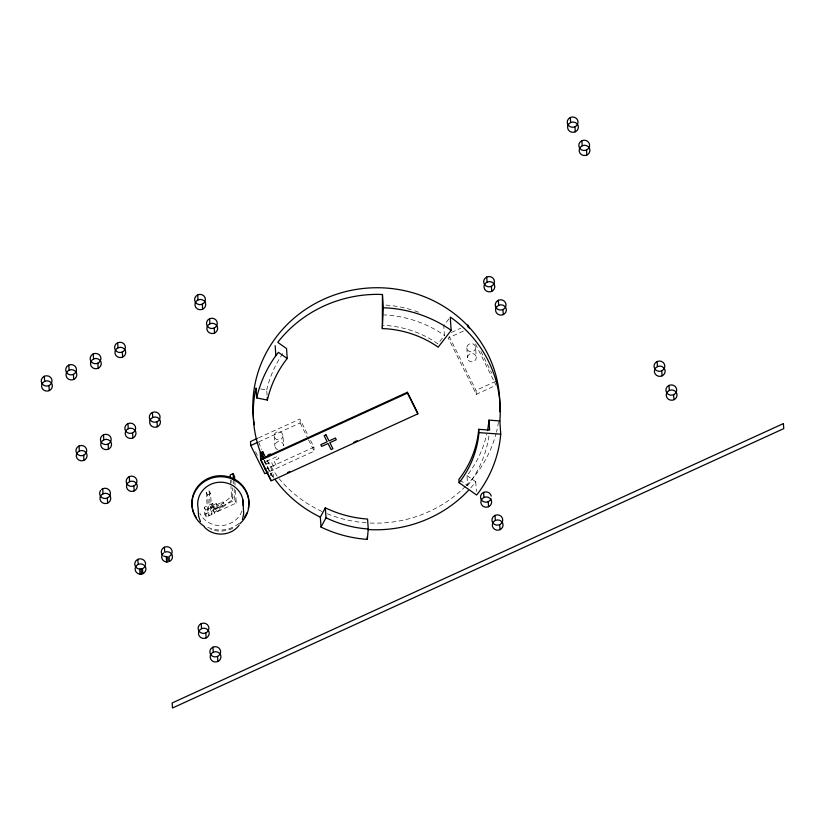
<?xml version="1.0" encoding="UTF-8"?>
<svg xmlns="http://www.w3.org/2000/svg" width="825" height="825" viewBox="0 0 825 825"><rect width="100%" height="100%" fill="white"/><g stroke="black" fill="none" stroke-linecap="round" stroke-linejoin="round"><path stroke-width="0.62" stroke-dasharray="4.12 3.09" d="M448.831 318.997L443.767 325.535L444.427 335.476L437.92 343.891L435.249 342.014A101.65 96.845 -3.8 0 0 385.708 325.432L383.305 325.339M459.845 480.057L467.631 485.543L466.971 475.592L469.332 472.55A112.592 107.26 -3.8 0 0 486.791 434.032M467.631 485.543L469.992 482.501A112.592 107.26 -3.8 0 0 489.101 434.754M466.971 475.592L475.736 481.769L473.509 484.646A123.533 117.686 -3.8 0 1 470.57 488.06M214.552 513.232L213.108 509.685L222.946 501.868L224.338 504.663L214.5 512.48L214.552 513.232L206.167 517.058L204.775 514.264L204.311 507.282L212.695 503.446L214.088 506.241L214.283 509.252L224.338 504.663M235.434 490.349L236.27 503.023L217.006 511.82L215.624 509.025L231.598 496.433L230.928 486.327M217.006 511.82L232.99 499.228L232.237 487.864M451.471 332.423L460.762 328.175M463.351 331.093L448.243 338.002L476.293 394.319L494.887 385.822M258.524 437.889L299.887 418.987L307.735 434.765M258.658 441.932L300.145 422.967L299.887 418.987M272.714 458.463L277.767 456.153L278.912 458.452L273.859 460.762L276.127 465.321L273.549 466.496L271.281 461.938L266.217 464.258L265.073 461.948L270.136 459.638L267.867 455.08M206.271 492.216L207.663 495.01L209.045 515.749L207.653 512.954L206.271 492.216L209.21 490.865L210.602 493.659L211.984 514.398L210.592 511.603L209.21 490.865M207.663 495.01L210.602 493.659M264.505 469.724L313.902 447.15L309.983 439.271M269.29 471.642L314.17 451.131L313.902 447.15M270.755 475.726L270.61 473.54L273.054 472.416L266.516 459.288M214.283 509.252L212.891 506.457L222.946 501.868M206.167 517.058L205.703 510.077L214.088 506.241M215.624 509.025L234.877 500.228L234.125 488.823M204.775 514.264L213.159 510.438M476.293 394.319L476.025 390.338L495.784 381.315M382.614 314.882L386.605 315.047A112.592 107.26 -3.8 0 1 441.468 333.403L444.427 335.476M260.782 388.926L266.722 390.112L267.135 396.33M277.128 476.18L265.207 457.442M480.903 351.429L491.782 373.261M475.448 343.912L496.052 385.285M449.13 336.322L476.025 390.338M300.145 422.967L308.003 438.735M308.56 439.869L314.17 451.131M264.072 460.412L273.488 478.985L273.054 472.416M255.533 451.708L258.338 457.339M234.877 500.228L236.27 503.023M231.598 496.433L232.99 499.228M213.108 509.685L214.5 512.48M204.311 507.282L205.703 510.077M264.526 460.206L270.61 473.54M258.741 442.179L261.463 449.419M475.592 347.48A4.373 4.166 -3.8 0 1 469.229 351.429A4.373 4.166 -3.8 0 1 468.858 344.231A4.373 4.166 -3.8 0 1 475.592 347.48L476.252 357.431A4.373 4.166 -3.8 0 1 469.889 361.381A4.373 4.166 -3.8 0 1 469.518 354.173A4.373 4.166 -3.8 0 1 476.252 357.431M466.857 347.944L467.517 357.895M475.736 481.769L476.376 491.411M282.934 435.528A4.373 4.166 -3.8 0 1 276.571 439.488A4.373 4.166 -3.8 0 1 276.2 432.279A4.373 4.166 -3.8 0 1 282.934 435.528L283.594 445.479M274.209 435.992L274.869 445.943M234.847 481.48L235.094 485.286M233.619 481.222L233.784 483.759M231.732 480.284L231.897 482.811M230.505 480.016L230.845 485.069M212.695 503.446L212.891 506.457M277.757 449.646A4.373 4.166 -3.8 0 1 275.179 444.17A4.373 4.166 -3.8 0 1 281.057 441.922A4.373 4.166 -3.8 0 1 283.119 447.593M498.486 421.946A123.533 117.686 -3.8 0 1 496.537 431.692M496.258 432.764A123.533 117.686 -3.8 0 1 466.269 485.543M465.475 486.348A123.533 117.686 -3.8 0 1 367.393 522.895M366.238 522.813A123.533 117.686 -3.8 0 1 327.205 513.748M321.967 511.469A123.533 117.686 -3.8 0 1 279.232 478.789M266.722 390.112A112.592 107.26 -3.8 0 1 282.81 353.543M385.935 305.095A112.592 107.26 -3.8 0 1 413.511 310.448M414.666 310.829A112.592 107.26 -3.8 0 1 419.255 312.469M272.962 476.51A123.533 117.686 -3.8 0 1 264.144 461.103M241.911 511.088A22.78 21.697 -3.8 0 1 221.595 525.577A22.78 21.697 -3.8 0 1 199.887 513.315M238.858 523.483A28.524 27.173 -3.8 0 1 206.281 526.567M232.671 528.402A28.524 27.173 -3.8 0 1 210.87 529.557M216.243 503.57L210.375 506.251L211.344 508.21L217.212 505.529L216.243 503.57"/><path stroke-width="1.24" d="M271.043 480.098L260.69 459.319L260.978 452.43L263.505 457.978M263.216 459.092A123.533 117.686 -3.8 0 1 256.028 387.977L256.688 397.928L267.382 400.063A112.592 107.26 -3.8 0 1 284.842 361.546L287.203 358.504L286.543 348.552L277.778 342.385L280.005 339.508A123.533 117.686 -3.8 0 1 378.757 294.37L382.449 294.525L382.326 328.608L385.925 328.752A101.65 96.845 -3.8 0 1 435.466 345.335L438.137 347.201L451.151 330.392L450.275 317.12L453.523 319.399A123.533 117.686 -3.8 0 1 499.847 420.925L500.734 434.187A123.533 117.686 -3.8 0 1 479.201 491.69L476.613 495.031L459.092 482.687L458.865 479.377L461 476.623A101.65 96.845 -3.8 0 0 478.717 429.309L489.607 430.093L488.947 420.142L499.847 420.925M382.326 328.608L383.336 307.787L382.449 294.525M367.342 539.395L368.239 529.011L367.568 519.059A112.592 107.26 -3.8 0 1 325.339 507.829L320.337 517.131L321.007 527.082A123.533 117.686 -3.8 0 0 367.342 539.395L367.177 536.91M242.468 519.379L243.715 513.831L242.88 499.888M321.007 527.082L325.999 517.78L325.339 507.829M256.688 397.928A123.533 117.686 -3.8 0 1 275.849 355.668L278.438 352.337L287.203 358.504M459.092 482.687L461.216 479.944A101.65 96.845 -3.8 0 0 478.933 432.62L478.717 429.309M239.178 525.092C231.248 536.24 213.386 537.199 204.322 526.948M101.527 489.472L102.712 488.74A5.414 5.156 -3.8 0 1 110.416 492.876A5.414 5.156 -3.8 0 1 103.651 498.382A5.414 5.156 -3.8 0 1 100.578 490.483M257.379 438.415L250.48 441.571L250.748 445.541L264.773 473.705L268.166 472.158M250.748 445.541L257.534 442.448M260.69 459.319L407.395 392.267L417.749 413.057L417.801 413.872L271.095 480.923L260.752 460.144L260.257 452.75L262.701 451.636L265.423 457.102M267.867 455.08L270.435 453.905M260.752 460.144L407.457 393.092L407.395 392.267M234.754 480.212L234.506 476.417L233.114 473.622L230.175 474.963L230.34 477.489M287.451 472.601L289.781 471.539M353.76 442.293L357.256 440.705M145.571 564.372A5.414 5.156 -3.8 0 0 140.621 558.845A5.414 5.156 -3.8 0 0 134.784 563.599A5.414 5.156 -3.8 0 0 139.734 569.126L142.498 568.631A5.414 5.156 -3.8 0 0 145.272 565.692M141.487 574.097L142.828 573.674A5.414 5.156 -3.8 0 0 144.323 565.342A5.414 5.156 -3.8 0 0 135.599 566.909A5.414 5.156 -3.8 0 0 140.075 574.169L141.487 574.097L141.147 569.044M163.639 556.112L167.681 556.916L168.022 561.969L166.609 562.042A5.414 5.156 -3.8 0 1 163.546 552.987M383.336 307.787L387.709 307.962A123.533 117.686 -3.8 0 1 447.913 328.113L451.151 330.392M478.933 432.62L500.734 434.187M469.456 328.433L467.744 324.988L467.868 326.978M407.457 393.092L417.801 413.872M260.257 452.75L263.526 459.319M200.434 521.617L198.619 516.233L198.062 507.932A22.78 21.697 -3.8 0 1 219.347 482.233A22.78 21.697 -3.8 0 1 243.169 505.539M673.623 394.701L673.963 399.743M668.993 385.409A5.414 5.156 -3.8 0 0 668.229 394.309A5.414 5.156 -3.8 0 0 676.706 390.442A5.414 5.156 -3.8 0 0 668.993 385.409L669.333 390.452A5.414 5.156 -3.8 0 0 668.57 399.362A5.414 5.156 -3.8 0 0 677.036 395.484A5.414 5.156 -3.8 0 0 669.333 390.452M661.743 370.838L662.073 375.88M657.113 361.536A5.414 5.156 -3.8 0 0 656.349 370.446A5.414 5.156 -3.8 0 0 664.816 366.578A5.414 5.156 -3.8 0 0 657.113 361.536L657.453 366.589A5.414 5.156 -3.8 0 0 656.679 375.488A5.414 5.156 -3.8 0 0 665.156 371.621A5.414 5.156 -3.8 0 0 657.453 366.589M586.523 150.006L586.864 155.059M581.893 140.714A5.414 5.156 -3.8 0 0 581.13 149.624A5.414 5.156 -3.8 0 0 589.607 145.747A5.414 5.156 -3.8 0 0 581.893 140.714L582.233 145.767A5.414 5.156 -3.8 0 0 581.47 154.667A5.414 5.156 -3.8 0 0 589.937 150.8A5.414 5.156 -3.8 0 0 582.233 145.767M574.953 126.782L575.293 131.825M570.333 117.49A5.414 5.156 -3.8 0 0 569.57 126.39A5.414 5.156 -3.8 0 0 578.036 122.523A5.414 5.156 -3.8 0 0 570.333 117.49L570.663 122.533A5.414 5.156 -3.8 0 0 569.9 131.443A5.414 5.156 -3.8 0 0 578.366 127.566A5.414 5.156 -3.8 0 0 570.663 122.533M502.951 309.571L503.281 314.614M498.321 300.279A5.414 5.156 -3.8 0 0 497.558 309.179A5.414 5.156 -3.8 0 0 506.024 305.312A5.414 5.156 -3.8 0 0 498.321 300.279L498.651 305.322A5.414 5.156 -3.8 0 0 497.887 314.232A5.414 5.156 -3.8 0 0 506.364 310.355A5.414 5.156 -3.8 0 0 498.651 305.322M491.38 286.337L491.71 291.38M486.75 277.045A5.414 5.156 -3.8 0 0 485.987 285.945A5.414 5.156 -3.8 0 0 494.453 282.078A5.414 5.156 -3.8 0 0 486.75 277.045L487.09 282.088A5.414 5.156 -3.8 0 0 486.327 290.998A5.414 5.156 -3.8 0 0 494.794 287.121A5.414 5.156 -3.8 0 0 487.09 282.088M499.661 524.659L500.002 529.712M495.031 515.367A5.414 5.156 -3.8 0 0 494.268 524.277A5.414 5.156 -3.8 0 0 502.745 520.4A5.414 5.156 -3.8 0 0 495.031 515.367L495.371 520.42A5.414 5.156 -3.8 0 0 494.608 529.32A5.414 5.156 -3.8 0 0 503.075 525.453A5.414 5.156 -3.8 0 0 495.371 520.42M488.225 501.683L488.555 506.725M483.594 492.391L483.924 497.434A5.414 5.156 -3.8 0 0 483.161 506.344A5.414 5.156 -3.8 0 0 491.638 502.466A5.414 5.156 -3.8 0 0 483.924 497.434M275.189 345.727L275.849 355.668M267.218 397.578L267.382 400.063M262.701 451.636L263.144 458.205M233.114 473.622L233.537 479.954M214.211 328.03L214.541 333.083M209.581 318.739A5.414 5.156 -3.8 0 0 208.818 327.649A5.414 5.156 -3.8 0 0 217.284 323.771A5.414 5.156 -3.8 0 0 209.581 318.739L209.911 323.792A5.414 5.156 -3.8 0 0 209.148 332.692A5.414 5.156 -3.8 0 0 217.625 328.824A5.414 5.156 -3.8 0 0 209.911 323.792M202.321 304.167L202.661 309.21M197.701 294.876A5.414 5.156 -3.8 0 0 196.928 303.775A5.414 5.156 -3.8 0 0 205.404 299.908A5.414 5.156 -3.8 0 0 197.701 294.876L198.031 299.918A5.414 5.156 -3.8 0 0 197.268 308.828A5.414 5.156 -3.8 0 0 205.734 304.951A5.414 5.156 -3.8 0 0 198.031 299.918M217.553 656.452L217.882 661.495M212.922 647.161A5.414 5.156 -3.8 0 0 212.159 656.061A5.414 5.156 -3.8 0 0 220.626 652.193A5.414 5.156 -3.8 0 0 212.922 647.161L213.263 652.204A5.414 5.156 -3.8 0 0 212.489 661.114A5.414 5.156 -3.8 0 0 220.966 657.236A5.414 5.156 -3.8 0 0 213.263 652.204M205.827 632.909L206.167 637.962M201.207 623.618A5.414 5.156 -3.8 0 0 200.434 632.528A5.414 5.156 -3.8 0 0 208.911 628.65A5.414 5.156 -3.8 0 0 201.207 623.618L201.537 628.671A5.414 5.156 -3.8 0 0 200.774 637.57A5.414 5.156 -3.8 0 0 209.241 633.703A5.414 5.156 -3.8 0 0 201.537 628.671M166.279 556.999L166.609 562.042M157.018 421.74L157.348 426.783M164.402 547.212L164.742 552.255A5.414 5.156 -3.8 0 1 171.94 554.668A5.414 5.156 -3.8 0 1 169.362 561.547L169.032 556.504A5.414 5.156 -3.8 0 0 171.383 549.223A5.414 5.156 -3.8 0 0 163.587 547.666A5.414 5.156 -3.8 0 0 162.587 555.215M152.388 412.448A5.414 5.156 -3.8 0 0 151.625 421.348A5.414 5.156 -3.8 0 0 160.091 417.481A5.414 5.156 -3.8 0 0 152.388 412.448L152.718 417.491A5.414 5.156 -3.8 0 0 151.955 426.401A5.414 5.156 -3.8 0 0 160.432 422.524A5.414 5.156 -3.8 0 0 152.718 417.491M142.498 568.631L142.828 573.674M132.567 432.919L132.897 437.962M139.734 569.126L140.075 574.169M133.877 485.904L134.207 490.947M137.868 559.34L138.198 564.382M127.937 423.617A5.414 5.156 -3.8 0 0 127.174 432.527A5.414 5.156 -3.8 0 0 135.64 428.66A5.414 5.156 -3.8 0 0 127.937 423.617L128.267 428.67A5.414 5.156 -3.8 0 0 127.504 437.57A5.414 5.156 -3.8 0 0 135.981 433.702A5.414 5.156 -3.8 0 0 128.267 428.67M122.306 352.038L122.647 357.091M129.247 476.613A5.414 5.156 -3.8 0 0 128.483 485.512A5.414 5.156 -3.8 0 0 136.95 481.645A5.414 5.156 -3.8 0 0 129.247 476.613L129.587 481.656A5.414 5.156 -3.8 0 0 128.813 490.566A5.414 5.156 -3.8 0 0 137.29 486.688A5.414 5.156 -3.8 0 0 129.587 481.656M117.676 342.746A5.414 5.156 -3.8 0 0 116.913 351.656A5.414 5.156 -3.8 0 0 125.39 347.779A5.414 5.156 -3.8 0 0 117.676 342.746L118.016 347.799A5.414 5.156 -3.8 0 0 117.253 356.699A5.414 5.156 -3.8 0 0 125.72 352.832A5.414 5.156 -3.8 0 0 118.016 347.799M108.116 444.087L108.446 449.14M103.486 434.796A5.414 5.156 -3.8 0 0 102.723 443.706A5.414 5.156 -3.8 0 0 111.189 439.828A5.414 5.156 -3.8 0 0 103.486 434.796L103.816 439.838A5.414 5.156 -3.8 0 0 103.053 448.748A5.414 5.156 -3.8 0 0 111.53 444.881A5.414 5.156 -3.8 0 0 103.816 439.838M107.343 498.032L107.673 503.075M97.855 363.217L98.196 368.27M102.712 488.74L103.043 493.783A5.414 5.156 -3.8 0 0 102.279 502.693A5.414 5.156 -3.8 0 0 110.756 498.816A5.414 5.156 -3.8 0 0 103.043 493.783M93.225 353.925A5.414 5.156 -3.8 0 0 92.462 362.825A5.414 5.156 -3.8 0 0 100.939 358.957A5.414 5.156 -3.8 0 0 93.225 353.925L93.565 358.968A5.414 5.156 -3.8 0 0 92.802 367.878A5.414 5.156 -3.8 0 0 101.269 364.011A5.414 5.156 -3.8 0 0 93.565 358.968M83.665 455.266L83.995 460.309M79.035 445.974A5.414 5.156 -3.8 0 0 78.272 454.874A5.414 5.156 -3.8 0 0 86.738 451.007A5.414 5.156 -3.8 0 0 79.035 445.974L79.365 451.017A5.414 5.156 -3.8 0 0 78.602 459.927A5.414 5.156 -3.8 0 0 87.079 456.05A5.414 5.156 -3.8 0 0 79.365 451.017M73.404 374.395L73.745 379.438M68.774 365.104A5.414 5.156 -3.8 0 0 68.011 374.003A5.414 5.156 -3.8 0 0 76.488 370.136A5.414 5.156 -3.8 0 0 68.774 365.104L69.114 370.147A5.414 5.156 -3.8 0 0 68.351 379.057A5.414 5.156 -3.8 0 0 76.818 375.179A5.414 5.156 -3.8 0 0 69.114 370.147M48.953 385.564L49.294 390.617M44.323 376.272A5.414 5.156 -3.8 0 0 43.56 385.182A5.414 5.156 -3.8 0 0 52.037 381.305A5.414 5.156 -3.8 0 0 44.323 376.272L44.663 381.325A5.414 5.156 -3.8 0 0 43.9 390.225A5.414 5.156 -3.8 0 0 52.367 386.358A5.414 5.156 -3.8 0 0 44.663 381.325M490.999 498.743A5.414 5.156 -3.8 0 1 482.45 501.022A5.414 5.156 -3.8 0 1 483.172 492.597A5.414 5.156 -3.8 0 1 491.226 496.073M253.626 419.657A123.533 117.686 -3.8 0 1 372.931 287.801A123.533 117.686 -3.8 0 1 499.599 411.727M254.358 424.741A123.533 117.686 -3.8 0 1 253.78 420.936M468.28 490.545A123.533 117.686 -3.8 0 1 367.837 529.526M320.337 517.131A123.533 117.686 -3.8 0 1 274.88 479.243M368.239 529.011A112.592 107.26 -3.8 0 1 325.999 517.78M488.947 420.142A112.592 107.26 -3.8 0 1 487.513 430.588M204.249 526.36A28.524 27.173 -3.8 0 1 198.268 486.998A28.524 27.173 -3.8 0 1 239.931 483.924A28.524 27.173 -3.8 0 1 239.848 523.731M248.696 506.086A28.524 27.173 -3.8 0 1 248.273 508.437M246.809 512.964A28.524 27.173 -3.8 0 1 244.53 517.203M196.443 517.749A28.524 27.173 -3.8 0 1 194.628 514.656M194.123 513.583A28.524 27.173 -3.8 0 1 215.903 476.066A28.524 27.173 -3.8 0 1 248.82 504.91M325.988 434.847L324.163 435.683L327.185 441.767L320.791 444.685L321.657 446.428L328.051 443.499L331.073 449.584L332.908 448.748L329.876 442.664L336.27 439.746L335.414 438.003L329.01 440.932L325.988 434.847M783.41 423.586L172.147 702.962L172.477 708.005L783.75 428.639L783.41 423.586"/></g></svg>
